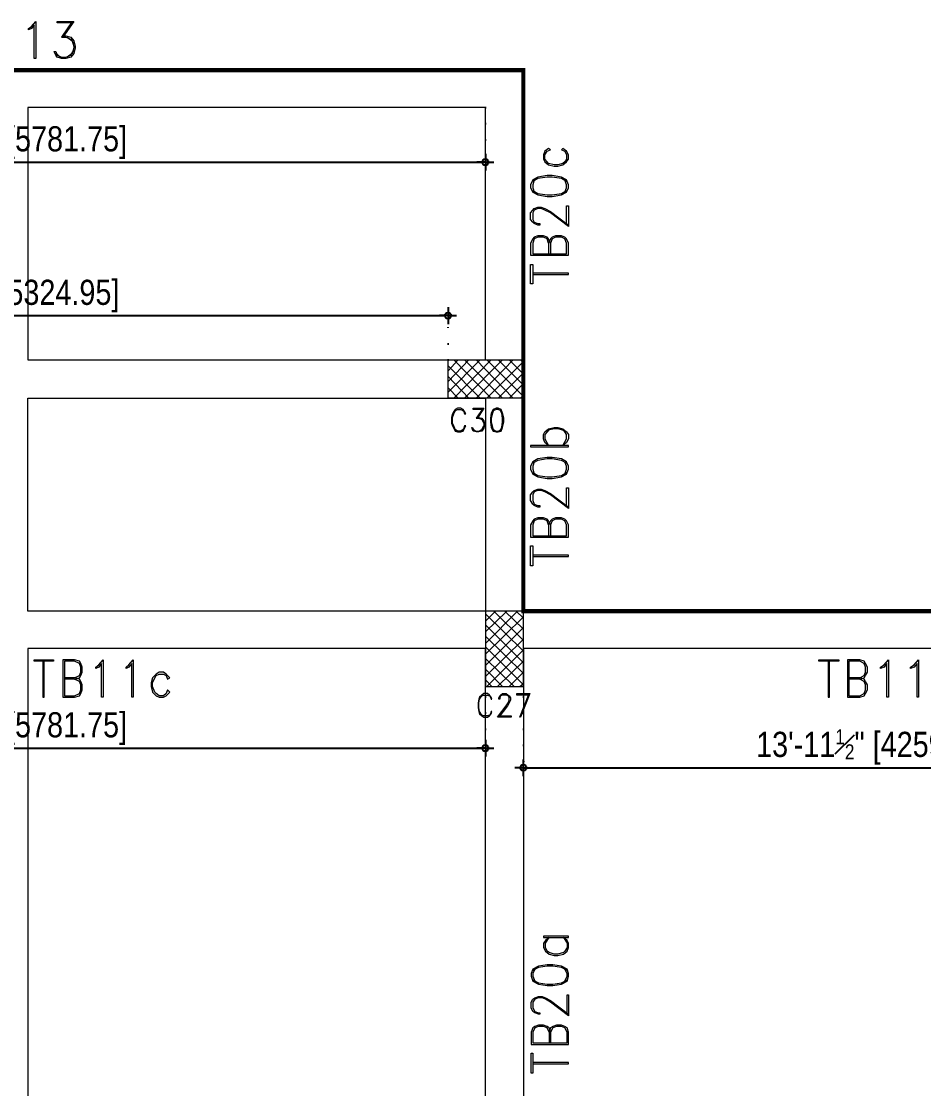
# Model space of a CAD drawing. Header units: inches. Extents: x 1259 to 4988, y 1085 to 3652.
# Drawn here: x 4297.4 to 4512.9, y 2769.3 to 3024.1 of the extents above; entities that cross this region are included whole.
import ezdxf

# ---------------------------------------------------------------- set-up
doc = ezdxf.new("R2010")
doc.units = ezdxf.units.IN
doc.header["$LTSCALE"] = 15
doc.header["$MEASUREMENT"] = 0
doc.header["$PDMODE"] = 2
doc.linetypes.add('DOT', pattern=[0.25, 0, -0.25])
for name, color, linetype in [('DIMENSION', 160, 'Continuous'), ('PDF_A_Column', 7, 'Continuous'), ('PDF_A_Column Hatch', 7, 'Continuous'), ('PDF_BEAM_LN', 7, 'Continuous'), ('PDF_BLS-TAG', 7, 'Continuous'), ('PDF_COL_NO', 7, 'Continuous')]:
    doc.layers.add(name, color=color, linetype=linetype)
doc.styles.add('swis721cnbt', font='swissc.ttf')
doc.dimstyles.get("Standard").update_dxf_attribs({"dimtxt": 6, "dimasz": 1, "dimexe": 0, "dimexo": 0, "dimgap": 0.5, "dimtad": 1, "dimdec": 1, "dimzin": 3, "dimdsep": 46, "dimlunit": 4, "dimtxsty": 'swis721cnbt', "dimblk": 'rp', "dimcen": 0.09, "dimclrd": 251, "dimclre": 3, "dimclrt": 160, "dimadec": 0, "dimazin": 0, "dimtfac": 0.6, "dimtdec": 1, "dimtofl": 0, "dimtmove": 0, "dimatfit": 3, "dimfxl": 9, "dimfrac": 1, "dimtolj": 1, "dimtzin": 0, "dimlwd": -1, "dimlwe": -1, "dimarcsym": 0})

# ---------------------------------------------------------------- blocks, each defined once
blk = doc.blocks.new('rp')
for p, q in [((0, 0), (-2, 0)), ((0, 2), (0, -2)), ((0, 0), (2, 0))]:
    blk.add_line(p, q)
blk.add_circle((0, 0), 0.75)
blk = doc.blocks.new('*D243')
at = {"layer": 'Defpoints', "color": 0, "transparency": 16777216}
for p in [(4180.58, 2874.42), (4408.21, 2874.42), (4408.21, 2850.61)]:
    blk.add_point(p, dxfattribs=at)
at = {"layer": 'DIMENSION', "color": 3, "linetype": 'DOT', "transparency": 16777216}
for p, q in [((4180.58, 2874.42), (4180.58, 2850.61)), ((4408.21, 2874.42), (4408.21, 2850.61))]:
    blk.add_line(p, q, dxfattribs=at)
at = {"layer": 'DIMENSION', "color": 251, "transparency": 16777216}
blk.add_line((4181.58, 2850.61), (4407.21, 2850.61), dxfattribs=at)
at = {"layer": 'DIMENSION', "color": 251, "transparency": 16777216, "rotation": 180}
blk.add_blockref('rp', (4180.58, 2850.61), dxfattribs=at)
at = {"layer": 'DIMENSION', "color": 251, "transparency": 16777216}
blk.add_blockref('rp', (4408.21, 2850.61), dxfattribs=at)
at = {"layer": 'DIMENSION', "color": 160, "transparency": 16777216, "insert": (4294.4, 2855.58), "char_height": 6, "attachment_point": 5, "style": 'swis721cnbt'}
blk.add_mtext('\\A1;18\'-11{\\H0.6x;\\S1#2;}" [5781.75]', dxfattribs=at)
blk = doc.blocks.new('*D244')
at = {"layer": 'Defpoints', "color": 0, "transparency": 16777216}
for p in [(4417.29, 2874.42), (4584.97, 2874.42), (4584.97, 2845.93)]:
    blk.add_point(p, dxfattribs=at)
at = {"layer": 'DIMENSION', "color": 3, "linetype": 'DOT', "transparency": 16777216}
for p, q in [((4417.29, 2874.42), (4417.29, 2845.93)), ((4584.97, 2874.42), (4584.97, 2845.93))]:
    blk.add_line(p, q, dxfattribs=at)
at = {"layer": 'DIMENSION', "color": 251, "transparency": 16777216}
blk.add_line((4418.29, 2845.93), (4583.97, 2845.93), dxfattribs=at)
at = {"layer": 'DIMENSION', "color": 251, "transparency": 16777216, "rotation": 180}
blk.add_blockref('rp', (4417.29, 2845.93), dxfattribs=at)
at = {"layer": 'DIMENSION', "color": 251, "transparency": 16777216}
blk.add_blockref('rp', (4584.97, 2845.93), dxfattribs=at)
at = {"layer": 'DIMENSION', "color": 160, "transparency": 16777216, "insert": (4501.13, 2850.9), "char_height": 6, "attachment_point": 5, "style": 'swis721cnbt'}
blk.add_mtext('\\A1;13\'-11{\\H0.6x;\\S1#2;}" [4259.09]', dxfattribs=at)
blk = doc.blocks.new('*D246')
at = {"layer": 'Defpoints', "color": 0, "transparency": 16777216}
for p in [(4399.3, 2953.85), (4189.66, 2943.27), (4399.3, 2943.27)]:
    blk.add_point(p, dxfattribs=at)
at = {"layer": 'DIMENSION', "color": 3, "linetype": 'DOT', "transparency": 16777216}
for p, q in [((4189.66, 2943.27), (4189.66, 2953.85)), ((4399.3, 2943.27), (4399.3, 2953.85))]:
    blk.add_line(p, q, dxfattribs=at)
at = {"layer": 'DIMENSION', "color": 251, "transparency": 16777216}
blk.add_line((4190.66, 2953.85), (4398.3, 2953.85), dxfattribs=at)
at = {"layer": 'DIMENSION', "color": 251, "transparency": 16777216, "rotation": 180}
blk.add_blockref('rp', (4189.66, 2953.85), dxfattribs=at)
at = {"layer": 'DIMENSION', "color": 251, "transparency": 16777216}
blk.add_blockref('rp', (4399.3, 2953.85), dxfattribs=at)
at = {"layer": 'DIMENSION', "color": 160, "transparency": 16777216, "insert": (4294.48, 2958.82), "char_height": 6, "attachment_point": 5, "style": 'swis721cnbt'}
blk.add_mtext('\\A1;17\'-5{\\H0.6x;\\S1#2;}" [5324.95]', dxfattribs=at)
blk = doc.blocks.new('*D247')
at = {"layer": 'Defpoints', "color": 0, "transparency": 16777216}
for p in [(4180.58, 3003.56), (4408.21, 3003.56), (4408.21, 2990.5)]:
    blk.add_point(p, dxfattribs=at)
at = {"layer": 'DIMENSION', "color": 3, "linetype": 'DOT', "transparency": 16777216}
for p, q in [((4180.58, 3003.56), (4180.58, 2990.5)), ((4408.21, 3003.56), (4408.21, 2990.5))]:
    blk.add_line(p, q, dxfattribs=at)
at = {"layer": 'DIMENSION', "color": 251, "transparency": 16777216}
blk.add_line((4181.58, 2990.5), (4407.21, 2990.5), dxfattribs=at)
at = {"layer": 'DIMENSION', "color": 251, "transparency": 16777216, "rotation": 180}
blk.add_blockref('rp', (4180.58, 2990.5), dxfattribs=at)
at = {"layer": 'DIMENSION', "color": 251, "transparency": 16777216}
blk.add_blockref('rp', (4408.21, 2990.5), dxfattribs=at)
at = {"layer": 'DIMENSION', "color": 160, "transparency": 16777216, "insert": (4294.4, 2995.47), "char_height": 6, "attachment_point": 5, "style": 'swis721cnbt'}
blk.add_mtext('\\A1;18\'-11{\\H0.6x;\\S1#2;}" [5781.75]', dxfattribs=at)

msp = doc.modelspace()

# ---------------------------------------------------------------- linework, layer by layer
at = {"layer": 'DIMENSION', "const_width": 1}
msp.add_lwpolyline([(3910.992, 2883.324), (4171.677, 2883.324), (4171.677, 3012.467), (4417.289, 3012.467), (4417.289, 2883.324), (4677.802, 2883.324), (4677.802, 2739.622), (4793.072, 2739.622), (4710.687, 2380.11), (4677.802, 2380.11), (4677.802, 2224.419)], dxfattribs=at)
at = {"layer": 'PDF_A_Column', "lineweight": 0}
for points in [[(4399.305, 2943.271), (4417.289, 2943.271), (4417.289, 2934.194), (4399.305, 2934.194)], [(4408.211, 2865.34), (4417.289, 2865.34), (4417.289, 2883.324), (4408.211, 2883.324)]]:
    msp.add_lwpolyline(points, close=True, dxfattribs=at)
at = {"layer": 'PDF_A_Column Hatch', "lineweight": 0}
for points in [[(4399.305, 2940.702), (4401.702, 2943.271)], [(4399.305, 2938.133), (4404.272, 2943.271)], [(4399.305, 2935.564), (4407.012, 2943.271)], [(4400.675, 2943.271), (4409.581, 2934.194)], [(4400.675, 2934.194), (4409.581, 2943.271)], [(4403.244, 2943.271), (4412.322, 2934.194)], [(4403.244, 2934.194), (4412.322, 2943.271)], [(4405.984, 2943.271), (4414.891, 2934.194)], [(4405.984, 2934.194), (4414.891, 2943.271)], [(4408.553, 2943.271), (4417.289, 2934.536)], [(4411.294, 2943.271), (4417.289, 2937.277)], [(4413.863, 2943.271), (4417.289, 2939.846)], [(4416.604, 2943.271), (4417.289, 2942.586)], [(4399.305, 2941.901), (4407.012, 2934.194)], [(4408.553, 2934.194), (4417.289, 2942.929)], [(4399.305, 2939.332), (4404.272, 2934.194)], [(4411.294, 2934.194), (4417.289, 2940.188)], [(4399.305, 2936.591), (4401.702, 2934.194)], [(4413.863, 2934.194), (4417.289, 2937.619)], [(4416.604, 2934.194), (4417.289, 2934.879)], [(4408.211, 2880.926), (4410.609, 2883.324)], [(4408.211, 2878.357), (4413.349, 2883.324)], [(4408.211, 2875.617), (4415.918, 2883.324)], [(4408.211, 2882.639), (4417.289, 2873.732)], [(4408.211, 2873.047), (4417.289, 2881.954)], [(4410.266, 2883.324), (4417.289, 2876.302)], [(4412.835, 2883.324), (4417.289, 2879.042)], [(4415.576, 2883.324), (4417.289, 2881.611)], [(4408.211, 2880.07), (4417.289, 2870.992)], [(4408.211, 2870.307), (4417.289, 2879.385)], [(4408.211, 2877.329), (4417.289, 2868.423)], [(4408.211, 2867.738), (4417.289, 2876.644)], [(4408.211, 2874.76), (4417.289, 2865.682)], [(4408.211, 2872.02), (4415.062, 2865.34)], [(4408.553, 2865.34), (4417.289, 2874.075)], [(4408.211, 2869.451), (4412.322, 2865.34)], [(4411.123, 2865.34), (4417.289, 2871.335)], [(4408.211, 2866.881), (4409.752, 2865.34)], [(4413.863, 2865.34), (4417.289, 2868.765)], [(4416.432, 2865.34), (4417.289, 2866.025)]]:
    msp.add_lwpolyline(points, dxfattribs=at)
at = {"layer": 'PDF_BEAM_LN', "lineweight": 0}
for points in [[(4020.438, 2071.639), (4020.438, 2425.156), (3957.408, 2425.156), (3957.408, 2562.864), (4002.454, 2562.864), (4002.454, 2685.67), (3910.992, 2685.67), (3910.992, 2883.324), (4171.677, 2883.324), (4171.677, 3012.467), (4417.289, 3012.467), (4417.289, 2883.324), (4677.802, 2883.324), (4677.802, 2739.622), (4710.687, 2739.622), (4710.687, 2727.633), (4677.802, 2685.67), (4631.386, 2685.67), (4631.386, 2434.063), (4677.802, 2434.063), (4713.428, 2391.757), (4710.687, 2380.11), (4677.802, 2380.11), (4677.802, 2224.419)], [(4516.116, 2434.063), (4622.308, 2434.063), (4622.308, 2685.67), (4408.211, 2685.67), (4408.211, 2733.627), (4339.357, 2733.627), (4339.357, 2742.534), (4408.211, 2742.534), (4408.211, 2874.418), (4298.936, 2874.418), (4298.936, 2766.513), (4289.858, 2766.513), (4289.858, 2874.418), (4180.583, 2874.418), (4180.583, 2742.363), (4264.509, 2742.363), (4264.509, 2733.456), (4180.583, 2733.456), (4180.583, 2694.576), (4206.103, 2694.576), (4206.103, 2434.063)]]:
    msp.add_lwpolyline(points, dxfattribs=at)
for points in [[(4298.936, 3003.561), (4298.936, 2943.271), (4408.211, 2943.271), (4408.211, 3003.561)], [(4298.936, 2934.194), (4408.211, 2934.194), (4408.211, 2883.324), (4298.936, 2883.324)], [(4417.289, 2694.576), (4668.724, 2694.576), (4668.724, 2874.418), (4417.289, 2874.418)]]:
    msp.add_lwpolyline(points, close=True, dxfattribs=at)
at = {"layer": 'PDF_BLS-TAG', "lineweight": 0}
for points in [[(4299.107, 3022.401), (4299.792, 3022.915), (4300.82, 3024.114), (4300.82, 3015.208), (4300.477, 3015.208), (4300.477, 3023.258), (4299.792, 3022.401), (4299.107, 3022.059)], [(4423.283, 2993.798), (4422.427, 2993.113), (4422.084, 2992.257), (4422.084, 2991.229), (4422.427, 2990.544), (4423.283, 2989.859), (4424.654, 2989.516), (4425.51, 2989.516), (4426.709, 2989.859), (4427.565, 2990.544), (4428.079, 2991.229), (4428.079, 2992.257), (4427.565, 2993.113), (4426.709, 2993.798), (4426.366, 2993.456), (4427.223, 2993.113), (4427.565, 2992.257), (4427.565, 2991.229), (4427.223, 2990.544), (4426.709, 2990.201), (4425.51, 2989.859), (4424.654, 2989.859), (4423.283, 2990.201), (4422.941, 2990.544), (4422.427, 2991.229), (4422.427, 2992.257), (4422.941, 2993.113), (4423.797, 2993.456)], [(4419.001, 2984.378), (4419.515, 2983.35), (4420.714, 2982.665), (4422.941, 2982.323), (4424.14, 2982.323), (4426.366, 2982.665), (4427.565, 2983.35), (4428.079, 2984.378), (4428.079, 2985.063), (4427.565, 2986.262), (4426.366, 2986.947), (4424.14, 2987.29), (4422.941, 2987.29), (4420.714, 2986.947), (4419.515, 2986.262), (4419.001, 2985.063)], [(4419.001, 2961.427), (4419.001, 2966.051), (4419.515, 2966.051), (4419.515, 2961.427)], [(4423.283, 2922.889), (4422.427, 2923.574), (4422.084, 2924.431), (4422.084, 2925.458), (4422.427, 2926.143), (4423.283, 2926.829), (4424.654, 2927.171), (4425.51, 2927.171), (4426.709, 2926.829), (4427.565, 2926.143), (4428.079, 2925.458), (4428.079, 2924.431), (4427.565, 2923.574), (4426.709, 2922.889), (4427.565, 2924.431), (4427.565, 2925.458), (4427.223, 2926.143), (4426.709, 2926.486), (4425.51, 2926.829), (4424.654, 2926.829), (4423.283, 2926.486), (4422.941, 2926.143), (4422.427, 2925.458), (4422.427, 2924.431)], [(4419.001, 2922.547), (4428.079, 2922.547), (4428.079, 2922.889), (4419.001, 2922.889)], [(4419.001, 2917.237), (4419.515, 2916.038), (4420.714, 2915.353), (4422.941, 2915.01), (4424.14, 2915.01), (4426.366, 2915.353), (4427.565, 2916.038), (4428.079, 2917.237), (4428.079, 2917.922), (4427.565, 2918.95), (4426.366, 2919.635), (4424.14, 2919.977), (4422.941, 2919.977), (4420.714, 2919.635), (4419.515, 2918.95), (4419.001, 2917.922)], [(4419.001, 2894.115), (4419.001, 2898.91), (4419.515, 2898.91), (4419.515, 2894.115)], [(4300.477, 2871.677), (4305.102, 2871.677), (4305.102, 2871.335), (4300.477, 2871.335)], [(4315.207, 2869.964), (4315.892, 2870.478), (4316.92, 2871.677), (4316.92, 2862.771), (4316.577, 2862.771), (4316.577, 2870.821), (4315.892, 2869.964), (4315.207, 2869.622)], [(4322.401, 2869.964), (4323.086, 2870.478), (4324.114, 2871.677), (4324.114, 2862.771), (4323.771, 2862.771), (4323.771, 2870.821), (4323.086, 2869.964), (4322.401, 2869.622)], [(4487.855, 2871.677), (4492.651, 2871.677), (4492.651, 2871.335), (4487.855, 2871.335)], [(4502.585, 2869.964), (4503.441, 2870.478), (4504.469, 2871.677), (4504.469, 2862.771), (4504.126, 2862.771), (4504.126, 2870.821), (4503.441, 2869.964), (4502.585, 2869.622)], [(4509.779, 2869.964), (4510.635, 2870.478), (4511.663, 2871.677), (4511.663, 2862.771), (4511.32, 2862.771), (4511.32, 2870.821), (4510.635, 2869.964), (4509.779, 2869.622)], [(4332.849, 2867.395), (4331.992, 2868.252), (4331.307, 2868.765), (4330.28, 2868.765), (4329.595, 2868.252), (4328.738, 2867.395), (4328.396, 2866.196), (4328.396, 2865.34), (4328.738, 2863.97), (4329.595, 2863.113), (4330.28, 2862.771), (4331.307, 2862.771), (4331.992, 2863.113), (4332.849, 2863.97), (4332.335, 2864.484), (4331.992, 2863.627), (4331.307, 2863.113), (4330.28, 2863.113), (4329.595, 2863.627), (4329.252, 2863.97), (4328.738, 2865.34), (4328.738, 2866.196), (4329.252, 2867.395), (4329.595, 2867.909), (4330.28, 2868.252), (4331.307, 2868.252), (4331.992, 2867.909), (4332.335, 2867.053)], [(4422.084, 2805.393), (4428.079, 2805.393), (4428.079, 2805.735), (4422.084, 2805.735)], [(4423.455, 2805.393), (4422.598, 2804.708), (4422.084, 2804.023), (4422.084, 2802.995), (4422.598, 2802.138), (4423.455, 2801.453), (4424.654, 2801.111), (4425.51, 2801.111), (4426.88, 2801.453), (4427.737, 2802.138), (4428.079, 2802.995), (4428.079, 2804.023), (4427.737, 2804.708), (4426.88, 2805.393), (4427.737, 2804.023), (4427.737, 2802.995), (4427.223, 2802.138), (4426.88, 2801.796), (4425.51, 2801.453), (4424.654, 2801.453), (4423.455, 2801.796), (4422.941, 2802.138), (4422.598, 2802.995), (4422.598, 2804.023)], [(4419.173, 2796.144), (4419.515, 2794.945), (4420.885, 2794.26), (4422.941, 2793.917), (4424.311, 2793.917), (4426.366, 2794.26), (4427.737, 2794.945), (4428.079, 2796.144), (4428.079, 2796.829), (4427.737, 2797.857), (4426.366, 2798.542), (4424.311, 2798.884), (4422.941, 2798.884), (4420.885, 2798.542), (4419.515, 2797.857), (4419.173, 2796.829)], [(4419.173, 2773.021), (4419.173, 2777.817), (4419.515, 2777.817), (4419.515, 2773.021)]]:
    msp.add_lwpolyline(points, close=True, dxfattribs=at)
for points in [[(4309.555, 3023.772), (4305.958, 3023.772), (4305.958, 3024.114), (4309.898, 3024.114), (4307.328, 3020.346)], [(4309.555, 3024.114), (4306.986, 3020.346), (4308.014, 3020.346), (4309.212, 3019.832), (4309.898, 3018.633)], [(4307.328, 3020.689), (4308.014, 3020.689), (4309.212, 3020.346), (4309.898, 3019.49), (4310.24, 3018.12), (4310.24, 3017.777), (4309.898, 3016.407), (4309.212, 3015.55), (4308.014, 3015.208), (4306.986, 3015.208), (4305.958, 3015.55), (4305.616, 3016.064), (4305.273, 3016.921), (4305.616, 3016.921), (4305.958, 3016.064), (4306.986, 3015.55), (4308.014, 3015.55), (4309.212, 3016.064), (4309.898, 3017.263)], [(4308.356, 3020.346), (4309.555, 3019.49), (4309.898, 3018.12), (4309.898, 3017.777), (4309.555, 3016.407), (4308.356, 3015.55)], [(4306.643, 3015.55), (4305.616, 3016.407)], [(4427.565, 2985.919), (4426.366, 2986.604), (4424.14, 2986.947), (4422.941, 2986.947), (4420.714, 2986.604), (4419.515, 2985.919)], [(4419.858, 2986.262), (4419.515, 2985.063), (4419.515, 2984.378), (4419.858, 2983.35)], [(4427.223, 2983.35), (4427.565, 2984.378), (4427.565, 2985.063), (4427.223, 2986.262)], [(4419.515, 2983.693), (4420.714, 2983.008), (4422.941, 2982.665), (4424.14, 2982.665), (4426.366, 2983.008), (4427.565, 2983.693)], [(4427.565, 2975.471), (4427.565, 2980.096), (4428.079, 2980.096), (4428.079, 2975.129), (4423.797, 2978.383), (4422.427, 2979.068), (4421.571, 2979.411), (4420.714, 2979.411), (4419.858, 2979.068), (4419.515, 2978.383), (4419.515, 2976.842), (4419.858, 2976.157), (4420.714, 2975.814), (4421.228, 2975.814), (4421.228, 2975.471), (4420.714, 2975.471), (4419.858, 2975.814), (4419.515, 2976.157), (4419.001, 2976.842), (4419.001, 2978.383), (4419.515, 2979.068), (4419.858, 2979.411), (4420.714, 2979.753), (4421.571, 2979.753), (4422.427, 2979.411), (4423.797, 2978.726), (4428.079, 2975.471)], [(4423.797, 2971.189), (4423.283, 2972.217), (4422.941, 2972.56), (4422.084, 2972.902), (4420.714, 2972.902), (4419.858, 2972.56), (4419.515, 2972.217), (4419.001, 2971.189), (4419.001, 2968.278), (4428.079, 2968.278), (4428.079, 2971.189), (4427.565, 2972.217), (4427.223, 2972.56), (4426.366, 2972.902), (4424.996, 2972.902), (4424.14, 2972.56), (4423.797, 2972.217), (4423.283, 2971.189), (4423.283, 2968.62)], [(4423.283, 2971.189), (4422.941, 2972.217), (4422.084, 2972.56), (4420.714, 2972.56), (4419.858, 2972.217), (4419.515, 2971.189), (4419.515, 2968.62), (4427.565, 2968.62), (4427.565, 2971.189), (4427.223, 2972.217), (4426.366, 2972.56), (4424.996, 2972.56), (4424.14, 2972.217), (4423.797, 2971.189), (4423.797, 2968.62)], [(4419.515, 2963.653), (4428.079, 2963.653), (4428.079, 2963.996), (4419.515, 2963.996)], [(4427.565, 2918.607), (4426.366, 2919.292), (4424.14, 2919.635), (4422.941, 2919.635), (4420.714, 2919.292), (4419.515, 2918.607)], [(4419.858, 2918.95), (4419.515, 2917.922), (4419.515, 2917.237), (4419.858, 2916.038)], [(4427.223, 2916.038), (4427.565, 2917.237), (4427.565, 2917.922), (4427.223, 2918.95)], [(4419.515, 2916.381), (4420.714, 2915.696), (4422.941, 2915.353), (4424.14, 2915.353), (4426.366, 2915.696), (4427.565, 2916.381)], [(4427.565, 2908.159), (4427.565, 2912.784), (4428.079, 2912.784), (4428.079, 2907.817), (4423.797, 2911.071), (4422.427, 2911.756), (4421.571, 2912.099), (4420.714, 2912.099), (4419.858, 2911.756), (4419.515, 2911.071), (4419.515, 2909.701), (4419.858, 2908.844), (4420.714, 2908.502), (4421.228, 2908.502), (4421.228, 2908.159), (4420.714, 2908.159), (4419.858, 2908.502), (4419.515, 2908.844), (4419.001, 2909.701), (4419.001, 2911.071), (4419.515, 2911.756), (4419.858, 2912.099), (4420.714, 2912.441), (4421.571, 2912.441), (4422.427, 2912.099), (4423.797, 2911.414), (4428.079, 2908.159)], [(4423.797, 2903.877), (4423.283, 2904.905), (4422.941, 2905.248), (4422.084, 2905.59), (4420.714, 2905.59), (4419.858, 2905.248), (4419.515, 2904.905), (4419.001, 2903.877), (4419.001, 2900.966), (4428.079, 2900.966), (4428.079, 2903.877), (4427.565, 2904.905), (4427.223, 2905.248), (4426.366, 2905.59), (4424.996, 2905.59), (4424.14, 2905.248), (4423.797, 2904.905), (4423.283, 2903.877), (4423.283, 2901.308)], [(4423.283, 2903.877), (4422.941, 2904.905), (4422.084, 2905.248), (4420.714, 2905.248), (4419.858, 2904.905), (4419.515, 2903.877), (4419.515, 2901.308), (4427.565, 2901.308), (4427.565, 2903.877), (4427.223, 2904.905), (4426.366, 2905.248), (4424.996, 2905.248), (4424.14, 2904.905), (4423.797, 2903.877), (4423.797, 2901.308)], [(4419.515, 2896.341), (4428.079, 2896.341), (4428.079, 2896.684), (4419.515, 2896.684)], [(4310.069, 2867.053), (4311.268, 2867.395), (4311.61, 2867.909), (4311.953, 2868.765), (4311.953, 2869.964), (4311.61, 2870.821), (4311.268, 2871.335), (4310.069, 2871.677), (4307.328, 2871.677), (4307.328, 2862.771), (4310.069, 2862.771), (4311.268, 2863.113), (4311.61, 2863.627), (4311.953, 2864.484), (4311.953, 2865.682), (4311.61, 2866.539), (4311.268, 2867.053), (4310.069, 2867.395), (4307.671, 2867.395)], [(4497.618, 2867.053), (4498.646, 2867.395), (4498.988, 2867.909), (4499.502, 2868.765), (4499.502, 2869.964), (4498.988, 2870.821), (4498.646, 2871.335), (4497.618, 2871.677), (4494.706, 2871.677), (4494.706, 2862.771), (4497.618, 2862.771), (4498.646, 2863.113), (4498.988, 2863.627), (4499.502, 2864.484), (4499.502, 2865.682), (4498.988, 2866.539), (4498.646, 2867.053), (4497.618, 2867.395), (4495.049, 2867.395)], [(4302.533, 2871.335), (4302.533, 2862.771), (4302.875, 2862.771), (4302.875, 2871.335)], [(4310.069, 2867.395), (4311.268, 2867.909), (4311.61, 2868.765), (4311.61, 2869.964), (4311.268, 2870.821), (4310.069, 2871.335), (4307.671, 2871.335), (4307.671, 2863.113), (4310.069, 2863.113), (4311.268, 2863.627), (4311.61, 2864.484), (4311.61, 2865.682), (4311.268, 2866.539), (4310.069, 2867.053), (4307.671, 2867.053)], [(4490.082, 2871.335), (4490.082, 2862.771), (4490.424, 2862.771), (4490.424, 2871.335)], [(4497.618, 2867.395), (4498.646, 2867.909), (4498.988, 2868.765), (4498.988, 2869.964), (4498.646, 2870.821), (4497.618, 2871.335), (4495.049, 2871.335), (4495.049, 2863.113), (4497.618, 2863.113), (4498.646, 2863.627), (4498.988, 2864.484), (4498.988, 2865.682), (4498.646, 2866.539), (4497.618, 2867.053), (4495.049, 2867.053)], [(4427.737, 2797.514), (4426.366, 2798.199), (4424.311, 2798.542), (4422.941, 2798.542), (4420.885, 2798.199), (4419.515, 2797.514)], [(4420.029, 2797.857), (4419.515, 2796.829), (4419.515, 2796.144), (4420.029, 2794.945)], [(4427.223, 2794.945), (4427.737, 2796.144), (4427.737, 2796.829), (4427.223, 2797.857)], [(4419.515, 2795.287), (4420.885, 2794.602), (4422.941, 2794.26), (4424.311, 2794.26), (4426.366, 2794.602), (4427.737, 2795.287)], [(4427.737, 2787.066), (4427.737, 2791.691), (4428.079, 2791.691), (4428.079, 2786.723), (4423.797, 2789.978), (4422.598, 2790.663), (4421.742, 2791.005), (4420.885, 2791.005), (4420.029, 2790.663), (4419.515, 2789.978), (4419.515, 2788.608), (4420.029, 2787.751), (4420.885, 2787.409), (4421.228, 2787.409), (4421.228, 2787.066), (4420.885, 2787.066), (4420.029, 2787.409), (4419.515, 2787.751), (4419.173, 2788.608), (4419.173, 2789.978), (4419.515, 2790.663), (4420.029, 2791.005), (4420.885, 2791.348), (4421.742, 2791.348), (4422.598, 2791.005), (4423.797, 2790.32), (4428.079, 2787.066)], [(4423.797, 2782.784), (4423.455, 2783.812), (4422.941, 2784.154), (4422.084, 2784.497), (4420.885, 2784.497), (4420.029, 2784.154), (4419.515, 2783.812), (4419.173, 2782.784), (4419.173, 2779.872), (4428.079, 2779.872), (4428.079, 2782.784), (4427.737, 2783.812), (4427.223, 2784.154), (4426.366, 2784.497), (4425.167, 2784.497), (4424.311, 2784.154), (4423.797, 2783.812), (4423.455, 2782.784), (4423.455, 2780.215)], [(4423.455, 2782.784), (4422.941, 2783.812), (4422.084, 2784.154), (4420.885, 2784.154), (4420.029, 2783.812), (4419.515, 2782.784), (4419.515, 2780.215), (4427.737, 2780.215), (4427.737, 2782.784), (4427.223, 2783.812), (4426.366, 2784.154), (4425.167, 2784.154), (4424.311, 2783.812), (4423.797, 2782.784), (4423.797, 2780.215)], [(4419.515, 2775.248), (4428.079, 2775.248), (4428.079, 2775.59), (4419.515, 2775.59)]]:
    msp.add_lwpolyline(points, dxfattribs=at)
at = {"layer": 'PDF_COL_NO', "lineweight": 0}
for points in [[(4403.586, 2930.425), (4403.244, 2930.939), (4402.901, 2931.453), (4402.387, 2931.796), (4401.531, 2931.796), (4401.017, 2931.453), (4400.675, 2930.939), (4400.332, 2930.425), (4400.161, 2929.569), (4400.161, 2928.199), (4400.332, 2927.514), (4400.675, 2927), (4401.017, 2926.315), (4401.531, 2926.143), (4402.387, 2926.143), (4402.901, 2926.315), (4403.244, 2927), (4403.586, 2927.514), (4403.244, 2927.514), (4403.073, 2927), (4402.901, 2926.657), (4402.387, 2926.315), (4401.531, 2926.315), (4401.017, 2926.657), (4400.675, 2927.514), (4400.332, 2928.199), (4400.332, 2929.569), (4400.675, 2930.425), (4401.017, 2931.111), (4401.531, 2931.453), (4402.387, 2931.453), (4402.901, 2931.111), (4403.073, 2930.939), (4403.244, 2930.425)], [(4410.78, 2931.796), (4410.095, 2931.453), (4409.581, 2930.597), (4409.41, 2929.398), (4409.41, 2928.541), (4409.581, 2927.171), (4410.095, 2926.315), (4410.78, 2926.143), (4411.294, 2926.143), (4411.979, 2926.315), (4412.322, 2927.171), (4412.664, 2928.541), (4412.664, 2929.398), (4412.322, 2930.597), (4411.979, 2931.453), (4411.294, 2931.796)], [(4409.752, 2862.257), (4409.581, 2862.771), (4409.239, 2863.285), (4408.725, 2863.627), (4407.868, 2863.627), (4407.355, 2863.285), (4406.841, 2862.771), (4406.669, 2862.257), (4406.498, 2861.401), (4406.498, 2860.202), (4406.669, 2859.345), (4406.841, 2858.831), (4407.355, 2858.318), (4407.868, 2857.975), (4408.725, 2857.975), (4409.239, 2858.318), (4409.581, 2858.831), (4409.752, 2859.345), (4409.581, 2859.345), (4409.41, 2858.831), (4409.239, 2858.489), (4408.725, 2858.318), (4407.868, 2858.318), (4407.355, 2858.489), (4406.841, 2859.345), (4406.669, 2860.202), (4406.669, 2861.401), (4406.841, 2862.257), (4407.355, 2863.113), (4407.868, 2863.285), (4408.725, 2863.285), (4409.239, 2863.113), (4409.41, 2862.771), (4409.581, 2862.257)]]:
    msp.add_lwpolyline(points, close=True, dxfattribs=at)
for points in [[(4407.697, 2931.453), (4405.299, 2931.453), (4405.299, 2931.796), (4407.868, 2931.796), (4406.327, 2929.398)], [(4407.697, 2931.796), (4405.984, 2929.398), (4406.669, 2929.398), (4407.355, 2929.055), (4407.868, 2928.199)], [(4410.266, 2931.453), (4409.924, 2930.597), (4409.581, 2929.398), (4409.581, 2928.541), (4409.924, 2927.171), (4410.266, 2926.315)], [(4411.979, 2931.111), (4411.294, 2931.453), (4410.78, 2931.453), (4410.095, 2931.111)], [(4411.636, 2926.315), (4412.15, 2927.171), (4412.322, 2928.541), (4412.322, 2929.398), (4412.15, 2930.597), (4411.636, 2931.453)], [(4406.327, 2929.569), (4406.669, 2929.569), (4407.355, 2929.398), (4407.868, 2928.713), (4408.04, 2928.028), (4408.04, 2927.685), (4407.868, 2927), (4407.355, 2926.315), (4406.669, 2926.143), (4405.984, 2926.143), (4405.299, 2926.315), (4405.128, 2926.657), (4404.957, 2927.171), (4405.128, 2927.171), (4405.299, 2926.657), (4405.984, 2926.315), (4406.669, 2926.315), (4407.355, 2926.657), (4407.868, 2927.514)], [(4407.012, 2929.398), (4407.697, 2928.713), (4407.868, 2928.028), (4407.868, 2927.685), (4407.697, 2927), (4407.012, 2926.315)], [(4405.813, 2926.315), (4405.128, 2927)], [(4410.095, 2926.657), (4410.78, 2926.315), (4411.294, 2926.315), (4411.979, 2926.657)], [(4411.465, 2858.318), (4414.377, 2858.318), (4414.377, 2857.975), (4411.123, 2857.975), (4413.178, 2860.715), (4413.692, 2861.401), (4413.863, 2862.086), (4413.863, 2862.599), (4413.692, 2863.113), (4413.178, 2863.285), (4412.322, 2863.285), (4411.808, 2863.113), (4411.636, 2862.599), (4411.636, 2862.257), (4411.465, 2862.257), (4411.465, 2862.599), (4411.636, 2863.113), (4411.808, 2863.285), (4412.322, 2863.627), (4413.178, 2863.627), (4413.692, 2863.285), (4413.863, 2863.113), (4414.206, 2862.599), (4414.206, 2862.086), (4413.863, 2861.401), (4413.521, 2860.715), (4411.465, 2857.975)], [(4418.659, 2863.285), (4415.747, 2863.285), (4415.747, 2863.627), (4418.83, 2863.627), (4416.604, 2857.975), (4416.432, 2857.975), (4418.659, 2863.627)]]:
    msp.add_lwpolyline(points, dxfattribs=at)

# ---------------------------------------------------------------- dimensions: what is measured, and where the dimension line sits
at = {"layer": 'DIMENSION'}
for base, p1, p2, picture, middle in [((4408.211, 2990.503), (4180.583, 3003.561), (4408.211, 3003.561), '*D247', (4294.397, 2995.474)), ((4399.305, 2953.848), (4189.661, 2943.271), (4399.305, 2943.271), '*D246', (4294.483, 2958.819)), ((4408.211, 2850.607), (4180.583, 2874.418), (4408.211, 2874.418), '*D243', (4294.397, 2855.578)), ((4584.969, 2845.932), (4417.289, 2874.418), (4584.969, 2874.418), '*D244', (4501.129, 2850.903))]:
    dim = msp.add_linear_dim(base=base, p1=p1, p2=p2, dimstyle='Standard', override={"dimfxl": 0.179688}, dxfattribs=at)
    dim.commit()
    dim.dimension.update_dxf_attribs({"geometry": picture, "text_midpoint": middle})

doc.saveas('drawing.dxf')
